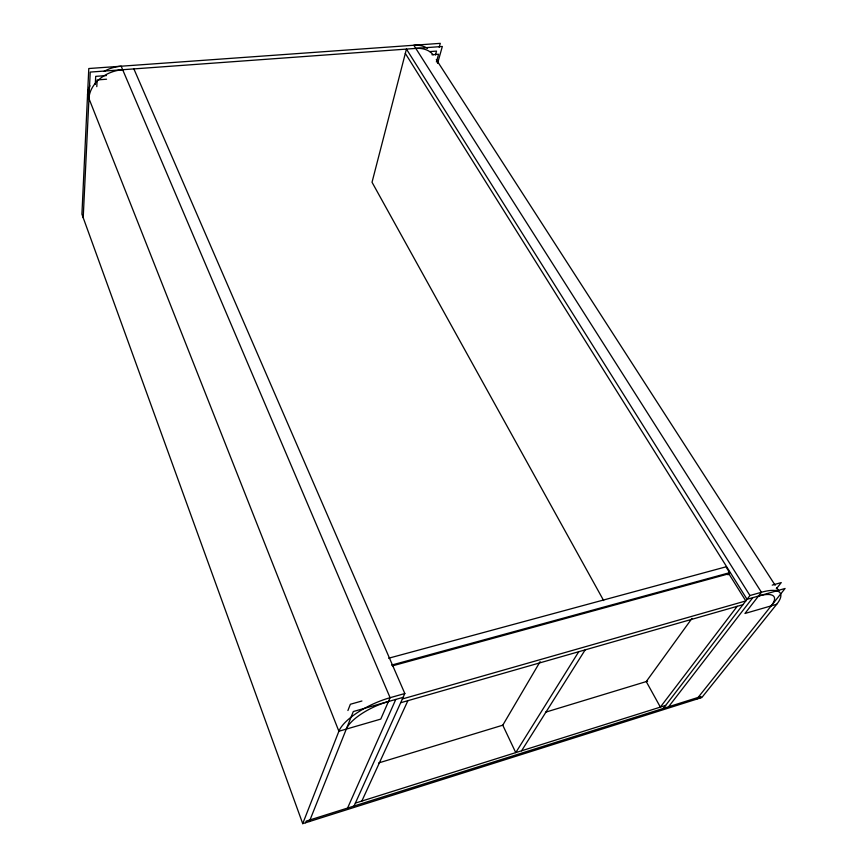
<?xml version="1.0" encoding="UTF-8"?>
<svg xmlns="http://www.w3.org/2000/svg" width="867" height="867" viewBox="0 0 867 867"><rect width="100%" height="100%" fill="white"/><g stroke="black" fill="none" stroke-linecap="round" stroke-linejoin="round"><path stroke-width="1.3" d="M83.199 217.682L90.222 72.08L442.333 46.482L437.564 63.389M95.283 84.424L95.695 76.361L106.446 75.559M96.79 86.646L97.147 79.927L106.565 79.211M435.44 55.011L436.535 51.099L429.902 51.587M439.19 47.252L440.284 43.35L88.792 68.526L81.921 214.16L302.724 823.65L701.847 697.523L776.691 604.277A40.576 12.723 -29.3 0 0 761.432 592.269L413.819 45.247A29.565 20.851 -34.6 0 1 427.453 48.324M436.394 61.991L438.572 54.242L431.939 54.74M302.724 823.65L338.889 731.249A45.821 16.451 -24.3 0 1 390.107 697.697L404.824 693.524L133.886 68.905M347.916 710.528L350.366 704.264L361.918 701.002M305.574 822.75L306.224 821.103L701.013 696.526L699.669 698.217M309.367 821.548L353.313 711.536L403.09 697.35M347.569 808.055L395.785 699.431M354.05 806.017L404.824 693.524M361.842 801.065L407.891 700.677M540.13 661.629L502.773 725.202L515.757 752.621L578.744 651.724M521.576 750.789L585.16 649.882M691.996 618.366L646.251 681.57L660.361 707.114L737.221 606.304M728.052 574.864L729.646 572.675L725.982 566.834L388.633 658.226M663.353 708.415L749.955 595.531L761.432 592.269L744.959 613.478L776.691 604.277M668.587 706.768L752.784 597.677M776.225 588.953L781.254 582.581L772.226 585.127M696.754 699.138L785.079 588.476L747.051 599.314L405.322 53.407M355.362 803.102L665.628 705.456M378.738 762.917L502.827 725.18M545.484 712.219L647.606 681.169M402.353 698.975L745.815 600.929L728.844 573.77L392.437 665.856M400.652 702.747L742.943 604.667M391.602 665.097L729.646 572.675M436.296 59.595L775.163 585.279M776.637 587.555L778.837 590.969M749.955 595.531L406.439 49.083L372.03 182.254L603.649 600.571M758.495 596.052A33.466 10.502 -29.3 0 1 771.197 605.87M346.301 729.093A37.801 13.569 -24.3 0 1 388.438 701.522M88.943 98.524A32.317 25.056 -18.7 0 1 97.548 80.88M98.437 80.035A32.317 25.056 -18.7 0 1 122.67 69.728M415.824 48.4A29.63 20.83 -34.5 0 1 433.164 54.838M89.962 85.768A32.242 25.067 -18.7 0 0 87.545 94.969L338.889 731.249L380.765 719.101L390.107 697.697L121.174 66.206A32.242 25.067 -18.7 0 0 104.105 71.354"/></g></svg>
